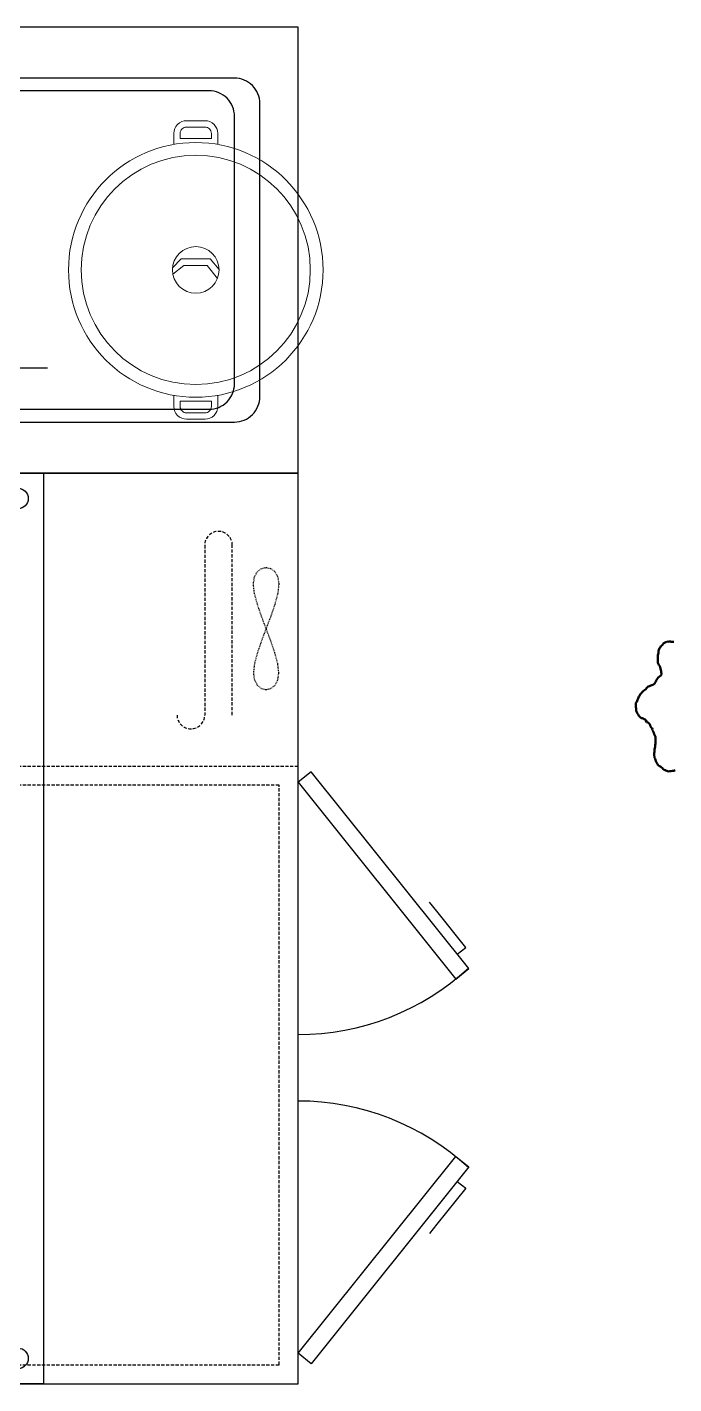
# Model space of a CAD drawing. Header units: inches. Extents: x 33469 to 138684, y -86444 to -29699.
# Drawn here: x 77497.6 to 77599.2, y -41057.4 to -40844.4 of the extents above; entities that cross this region are included whole.
import ezdxf

# ---------------------------------------------------------------- set-up
doc = ezdxf.new("R2010")
doc.units = ezdxf.units.IN
doc.header["$MEASUREMENT"] = 0
doc.linetypes.add('DASHED', pattern=[0.75, 0.5, -0.25])
doc.layers.get('0').update_dxf_attribs({"lineweight": 9})
doc.layers.add('-DWG_ANA', color=7, linetype='Continuous', lineweight=50)
doc.layers.add('TEFRIS', color=251, linetype='Continuous', lineweight=5)
doc.layers.add('S2000-002 Çizgi', color=7, linetype='Continuous')

# ---------------------------------------------------------------- blocks, each defined once
blk = doc.blocks.new('B6')
at = {"layer": 'TEFRIS', "lineweight": -2, "extrusion": (0, 0, -1)}
for p, q in [((7906.92, 1407.81), (7906.69, 1407.6)), ((7907.14, 1408.03), (7906.92, 1407.81)), ((7907.41, 1408.15), (7907.14, 1408.03)), ((7907.64, 1408.36), (7907.41, 1408.15)), ((7907.89, 1408.42), (7907.64, 1408.36)), ((7908.16, 1408.55), (7907.89, 1408.42)), ((7908.4, 1408.61), (7908.16, 1408.55)), ((7908.62, 1408.6), (7908.4, 1408.61)), ((7908.87, 1408.66), (7908.62, 1408.6)), ((7909.09, 1408.65), (7908.87, 1408.66)), ((7909.31, 1408.64), (7909.09, 1408.65)), ((7909.53, 1408.64), (7909.31, 1408.64)), ((7909.75, 1408.63), (7909.53, 1408.64)), ((7909.82, 1408.61), (7909.75, 1408.63)), ((7909.99, 1408.47), (7909.82, 1408.61)), ((7910.38, 1408.32), (7909.99, 1408.47)), ((7910.62, 1408.16), (7910.38, 1408.32)), ((7911.02, 1408.02), (7910.62, 1408.16)), ((7911.25, 1407.85), (7911.02, 1408.02)), ((7911.52, 1407.76), (7911.25, 1407.85)), ((7911.67, 1407.55), (7911.52, 1407.76)), ((7899.3, 1404.95), (7898.68, 1404.88)), ((7899.59, 1404.92), (7899.3, 1404.95)), ((7899.88, 1404.89), (7899.59, 1404.92)), ((7900.17, 1404.86), (7899.88, 1404.89)), ((7903.46, 1404.91), (7903.13, 1404.81)), ((7903.73, 1405.03), (7903.46, 1404.91)), ((7904.09, 1405.2), (7903.73, 1405.03)), ((7904.23, 1405.37), (7904.09, 1405.2)), ((7904.43, 1405.3), (7904.23, 1405.37)), ((7904.67, 1405.36), (7904.43, 1405.3)), ((7904.81, 1405.53), (7904.67, 1405.36)), ((7905.01, 1405.68), (7904.81, 1405.53)), ((7905.26, 1405.74), (7905.01, 1405.68)), ((7905.53, 1405.86), (7905.26, 1405.74)), ((7905.67, 1406.04), (7905.53, 1405.86)), ((7905.81, 1406.21), (7905.67, 1406.04)), ((7905.88, 1406.41), (7905.81, 1406.21)), ((7906.17, 1406.6), (7905.88, 1406.41)), ((7906.37, 1406.74), (7906.17, 1406.6)), ((7906.45, 1406.94), (7906.37, 1406.74)), ((7906.61, 1407.18), (7906.45, 1406.94)), ((7906.68, 1407.38), (7906.61, 1407.18)), ((7906.69, 1407.6), (7906.68, 1407.38)), ((7911.84, 1407.41), (7911.67, 1407.55)), ((7912.01, 1407.28), (7911.84, 1407.41)), ((7912.16, 1407.07), (7912.01, 1407.28)), ((7912.31, 1406.87), (7912.16, 1407.07)), ((7912.52, 1406.64), (7912.31, 1406.87)), ((7912.7, 1406.5), (7912.52, 1406.64)), ((7912.87, 1406.37), (7912.7, 1406.5)), ((7913.08, 1406.14), (7912.87, 1406.37)), ((7913.14, 1405.89), (7913.08, 1406.14)), ((7913.27, 1405.62), (7913.14, 1405.89)), ((7913.32, 1405.38), (7913.27, 1405.62)), ((7913.45, 1405.11), (7913.32, 1405.38)), ((7913.6, 1404.9), (7913.45, 1405.11)), ((7913.84, 1404.74), (7913.6, 1404.9)), ((7896.26, 1402.95), (7895.92, 1402.03)), ((7896.39, 1403.12), (7896.26, 1402.95)), ((7896.6, 1403.27), (7896.39, 1403.12)), ((7896.76, 1403.5), (7896.6, 1403.27)), ((7896.9, 1403.68), (7896.76, 1403.5)), ((7896.97, 1403.87), (7896.9, 1403.68)), ((7897.11, 1404.05), (7896.97, 1403.87)), ((7897.25, 1404.22), (7897.11, 1404.05)), ((7897.52, 1404.34), (7897.25, 1404.22)), ((7897.72, 1404.49), (7897.52, 1404.34)), ((7897.99, 1404.62), (7897.72, 1404.49)), ((7898.23, 1404.68), (7897.99, 1404.62)), ((7898.48, 1404.73), (7898.23, 1404.68)), ((7898.68, 1404.88), (7898.48, 1404.73)), ((7900.39, 1404.85), (7900.17, 1404.86)), ((7900.61, 1404.84), (7900.39, 1404.85)), ((7900.87, 1404.75), (7900.61, 1404.84)), ((7901.09, 1404.74), (7900.87, 1404.75)), ((7901.31, 1404.73), (7901.09, 1404.74)), ((7901.51, 1404.66), (7901.31, 1404.73)), ((7901.73, 1404.65), (7901.51, 1404.66)), ((7901.95, 1404.65), (7901.73, 1404.65)), ((7902.17, 1404.64), (7901.95, 1404.65)), ((7902.42, 1404.7), (7902.17, 1404.64)), ((7902.64, 1404.69), (7902.42, 1404.7)), ((7902.92, 1404.66), (7902.64, 1404.69)), ((7903.13, 1404.81), (7902.92, 1404.66)), ((7914.07, 1404.58), (7913.84, 1404.74)), ((7914.27, 1404.51), (7914.07, 1404.58)), ((7914.44, 1404.37), (7914.27, 1404.51)), ((7914.64, 1404.3), (7914.44, 1404.37)), ((7914.88, 1404.13), (7914.64, 1404.3)), ((7915.07, 1403.84), (7914.88, 1404.13)), ((7915.28, 1403.61), (7915.07, 1403.84)), ((7915.46, 1403.48), (7915.28, 1403.61)), ((7915.68, 1403.47), (7915.46, 1403.48)), ((7915.92, 1403.53), (7915.68, 1403.47)), ((7916.14, 1403.52), (7915.92, 1403.53)), ((7916.39, 1403.58), (7916.14, 1403.52)), ((7916.88, 1403.7), (7916.39, 1403.58)), ((7917.15, 1403.82), (7916.88, 1403.7)), ((7917.44, 1404.01), (7917.15, 1403.82)), ((7917.8, 1404.18), (7917.44, 1404.01)), ((7918.02, 1404.17), (7917.8, 1404.18)), ((7918.27, 1404.23), (7918.02, 1404.17)), ((7918.49, 1404.22), (7918.27, 1404.23)), ((7918.78, 1404.19), (7918.49, 1404.22)), ((7919, 1404.18), (7918.78, 1404.19)), ((7919.37, 1404.19), (7919, 1404.18)), ((7919.57, 1404.12), (7919.37, 1404.19)), ((7919.86, 1404.09), (7919.57, 1404.12)), ((7920.21, 1404.04), (7919.86, 1404.09)), ((7920.43, 1404.03), (7920.21, 1404.04)), ((7920.82, 1403.88), (7920.43, 1404.03)), ((7920.97, 1403.68), (7920.82, 1403.88)), ((7921.17, 1403.61), (7920.97, 1403.68)), ((7921.32, 1403.4), (7921.17, 1403.61)), ((7921.49, 1403.27), (7921.32, 1403.4)), ((7921.66, 1403.13), (7921.49, 1403.27)), ((7921.85, 1402.83), (7921.73, 1403.1)), ((7921.98, 1402.56), (7921.85, 1402.83)), ((7922.13, 1402.36), (7921.98, 1402.56)), ((7922.05, 1402.16), (7922.13, 1402.36)), ((7922.11, 1401.92), (7922.05, 1402.16)), ((7895.92, 1402.03), (7895.98, 1401.78)), ((7895.98, 1401.78), (7895.97, 1401.56)), ((7895.97, 1401.56), (7896, 1401.25)), ((7896, 1401.25), (7896.06, 1401)), ((7896.06, 1401), (7896.16, 1400.67)), ((7922.06, 1400.97), (7922.07, 1401.19)), ((7922.07, 1401.19), (7922.1, 1401.48)), ((7922.1, 1401.48), (7922.17, 1401.67)), ((7922.17, 1401.67), (7922.11, 1401.92))]:
    blk.add_line(p, q, dxfattribs=at)
blk = doc.blocks.new('A$Cb171cddd')
at = {"layer": 'S2000-002 Çizgi', "color": 1}
for p, q in [((21.66, 52.76), (29.47, 53.87)), ((16.52, 47.29), (16.52, 39.4)), ((20.43, 48.95), (26.53, 43.94))]:
    blk.add_line(p, q, dxfattribs=at)
for points in [[(0, 0), (70, 0), (70, 70), (0, 70)], [(0, 68), (70, 68), (70, 70), (0, 70)]]:
    blk.add_lwpolyline(points, close=True, dxfattribs=at)
for points in [[(12, 6), (58, 6, 0.414214), (62, 10), (62, 60, 0.414214), (58, 64), (12, 64, 0.414214), (8, 60), (8, 10, 0.414214)], [(14, 10), (56, 10, 0.414214), (60, 14), (60, 56, 0.414214), (56, 60), (14, 60, 0.414214), (10, 56), (10, 14, 0.414214)]]:
    blk.add_lwpolyline(points, format="xyb", close=True, dxfattribs=at)
blk.add_circle((16.71, 52.26), 3.19, dxfattribs=at)
blk = doc.blocks.new('A$C09640274')
at = {"layer": 'S2000-002 Çizgi', "color": 1}
blk.add_line((143, 94.83), (0, 94.83), dxfattribs=at)
for points in [[(143, 26.83), (143, 96.83), (0, 96.83), (0, 26.83)], [(0, 96.83), (143, 96.83), (143, 66.83), (0, 66.83)], [(34.05, 0), (3.15, 24.77), (4.8, 26.83), (35.7, 2.06)], [(65.2, 0), (96.1, 24.77), (94.44, 26.83), (63.55, 2.06)]]:
    blk.add_lwpolyline(points, close=True, dxfattribs=at)
at = {"layer": 'S2000-002 Çizgi', "color": 1, "linetype": 'DASHED'}
blk.add_lwpolyline([(97, 94.83), (97, 26.83)], dxfattribs=at)
blk.add_lwpolyline([(94, 91.83), (3, 91.83), (3, 29.83), (94, 29.83)], close=True, dxfattribs=at)
for points in [[(131.67, 41.51), (105, 41.51, -1), (105, 45.86)], [(105, 37.17), (131.67, 37.17, 1), (131.67, 41.51)]]:
    blk.add_lwpolyline(points, format="xyb", dxfattribs=at)
at = {"layer": 'S2000-002 Çizgi', "color": 1, "linetype": 'DASHED', "ltscale": 0.1}
blk.add_lwpolyline([(125.56, 29.86), (124.1, 30.03), (122.4, 30.48), (120.54, 31.12), (118.59, 31.86), (116.64, 32.59), (114.78, 33.23), (113.07, 33.69), (111.62, 33.86), (110.47, 33.69), (109.66, 33.23), (109.17, 32.59), (109, 31.86), (109.17, 31.12), (109.66, 30.48), (110.47, 30.03), (111.62, 29.86), (113.07, 30.03), (114.78, 30.48), (116.64, 31.12), (118.59, 31.86), (120.54, 32.59), (122.4, 33.23), (124.1, 33.69), (125.56, 33.86), (126.7, 33.69), (127.52, 33.23), (128.01, 32.59), (128.17, 31.86), (128.01, 31.12), (127.52, 30.48), (126.7, 30.03)], close=True, dxfattribs=at)
at = {"layer": 'S2000-002 Çizgi', "color": 1}
for points in [[(31.79, 1.81), (30.72, 0.48), (25.05, 5.03), (23.6, 6.19)], [(67.46, 1.81), (68.52, 0.48), (74.19, 5.03), (75.64, 6.19)]]:
    blk.add_lwpolyline(points, dxfattribs=at)
for centre in [(4, 92.83), (139, 92.83), (4, 70.83), (139, 70.83)]:
    blk.add_circle(centre, 1.6, dxfattribs=at)
for centre, start, end in [((4.8, 26.83), 317.4568, 0), ((94.44, 26.83), 180, 222.5432)]:
    blk.add_arc(centre, 39.6, start, end, dxfattribs=at)
blk = doc.blocks.new('A$Cc7f57a8c')
for points in [[(16.55, 43.14), (16.55, 44.87, -0.414214), (18.55, 46.87), (21.45, 46.87, -0.414214), (23.45, 44.87), (23.45, 43.14)], [(16.55, 3.74), (16.55, 2, 0.414214), (18.55, 0), (21.45, 0, 0.414214), (23.45, 2), (23.45, 3.74)]]:
    blk.add_lwpolyline(points, format="xyb")
for points in [[(17.55, 44.05), (17.55, 44.87, -0.414214), (18.55, 45.87), (21.45, 45.87, -0.414214), (22.45, 44.87), (22.45, 44.05)], [(17.55, 2.83), (17.55, 2, 0.414214), (18.55, 1), (21.45, 1, 0.414214), (22.45, 2), (22.45, 2.83)]]:
    blk.add_lwpolyline(points, format="xyb", close=True)
for points in [[(23.65, 23.49), (22.26, 25.16), (17.69, 25.16), (16.35, 23.76)], [(23.4, 22.08), (21.79, 24.16), (18.12, 24.16), (16.4, 22.75)]]:
    blk.add_lwpolyline(points)
for radius in [20, 18, 3.66]:
    blk.add_circle((20, 23.44), radius)

msp = doc.modelspace()

# ---------------------------------------------------------------- block references
at = {"layer": '-DWG_ANA', "color": 0, "xscale": 0.7777777777777428, "yscale": 0.7777777777777428, "zscale": 0.7777777777777428, "rotation": 90}
msp.add_blockref('B6', (78688.849, -47102.557, 0), dxfattribs=at)
at = {"rotation": 90}
for name, p in [('A$Cb171cddd', (77540.164, -40914.443, 0)), ('A$C09640274', (77566.995, -41057.443, 0))]:
    msp.add_blockref(name, p, dxfattribs=at)
msp.add_blockref('A$Cc7f57a8c', (77504.086, -40905.999, 0))

doc.saveas('drawing.dxf')
